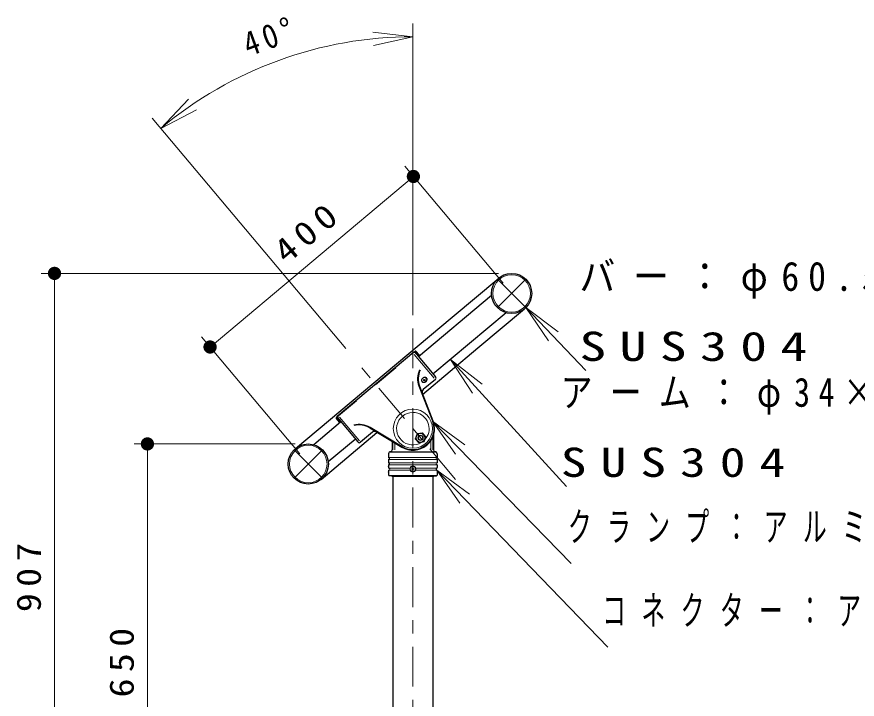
# Model space of a CAD drawing. Units: millimetres on the paper, with parts at other scales. Extents: x -365 to 0, y 0 to 257.
# Drawn here: x -120.9 to -57.6, y 102.1 to 153.6 of the extents above; entities that cross this region are included whole.
import ezdxf

# ---------------------------------------------------------------- set-up
doc = ezdxf.new("R2010")
doc.units = ezdxf.units.MM
doc.linetypes.add('USER2', pattern=[6, 3, -1, 1, -1])
doc.layers.add('1_20', color=7, linetype='Continuous', lineweight=13)
doc.styles.add('ＭＳ ゴシック', font='')
doc.styles.get('ＭＳ ゴシック').set_extended_font_data('MS Gothic')

# ---------------------------------------------------------------- blocks, each defined once
blk = doc.blocks.new('open_arrow')
at = {"color": 0, "linetype": 'Continuous', "lineweight": -2}
blk.add_lwpolyline([(7.5, 1.25), (0, 0), (7.5, -1.25)], dxfattribs=at)
blk = doc.blocks.new('filled_dot')
at = {"color": 0, "linetype": 'Continuous', "lineweight": -2, "const_width": 1.25}
blk.add_lwpolyline([(-0.625, 0, 1), (0.625, 0, 1)], format="xyb", close=True, dxfattribs=at)

msp = doc.modelspace()

# ---------------------------------------------------------------- linework, layer by layer
at = {"layer": '1_20'}
for p, q in [((-91.078, 131.08), (-91.078, 153.069)), ((-96.14, 128.556), (-110.713, 145.923)), ((-84.281, 133.481), (-91.681, 142.3)), ((-106.359, 128.678), (-91.039, 141.534)), ((-84.638, 134.227), (-119.078, 134.227)), ((-118.078, 88.872), (-118.078, 134.227)), ((-84.708, 133.784), (-82.569, 131.645)), ((-82.569, 133.784), (-84.708, 131.645)), ((-82.569, 131.645), (-78.038, 126.913)), ((-99.602, 120.625), (-107.002, 129.444)), ((-88.24, 127.744), (-79.495, 118.172)), ((-89.609, 123.092), (-79.151, 112.362)), ((-99.959, 121.372), (-112.078, 121.372)), ((-111.078, 88.872), (-111.078, 121.372)), ((-100.029, 120.929), (-97.89, 118.79)), ((-97.89, 120.929), (-100.029, 118.79)), ((-89.265, 119.406), (-76.399, 106.049))]:
    msp.add_line(p, q, dxfattribs=at)
at = {"layer": '1_20', "lineweight": 25}
for p, q in [((-88.121, 130.928), (-84.611, 133.874)), ((-85.143, 132.562), (-90.659, 127.933)), ((-84.05, 131.26), (-89.567, 126.631)), ((-86.176, 128.611), (-82.666, 131.556)), ((-99.932, 121.018), (-88.121, 130.928)), ((-90.36, 125.1), (-86.176, 128.611)), ((-90.998, 128.301), (-96.782, 123.448)), ((-90.928, 128.295), (-89.367, 126.435)), ((-89.385, 126.224), (-90.292, 125.463)), ((-96.52, 123.016), (-98.547, 121.314)), ((-96.788, 123.378), (-95.227, 121.518)), ((-97.987, 118.701), (-93.782, 122.229)), ((-94.11, 122.259), (-95.016, 121.499)), ((-95.427, 121.714), (-97.455, 120.012)), ((-92.591, 118.931), (-92.591, 88.872)), ((-89.566, 118.931), (-89.566, 88.872))]:
    msp.add_line(p, q, dxfattribs=at)
at = {"layer": '1_20', "color": 1, "linetype": 'USER2'}
for p, q in [((-91.078, 130.08), (-91.078, 62.189)), ((-87.864, 118.693), (-95.497, 127.79))]:
    msp.add_line(p, q, dxfattribs=at)
at = {"layer": '1_20', "color": 2}
for p, q in [((-90.979, 128.122), (-89.482, 126.338)), ((-90.866, 128.314), (-90.641, 128.046)), ((-92.37, 127.097), (-93.883, 125.827)), ((-92.435, 127.096), (-92.408, 127.065)), ((-92.397, 127.128), (-92.37, 127.097)), ((-90.27, 126.266), (-90.156, 126.131)), ((-90.626, 125.721), (-89.609, 123.092)), ((-95.319, 124.622), (-96.679, 123.481)), ((-95.384, 124.621), (-95.358, 124.59)), ((-95.346, 124.654), (-95.319, 124.622)), ((-96.818, 123.32), (-96.593, 123.052)), ((-96.609, 123.398), (-95.112, 121.614)), ((-94.306, 122.634), (-91.893, 121.176)), ((-90.763, 122.148), (-90.359, 122.219)), ((-90.359, 122.219), (-90.096, 121.905)), ((-92.587, 121.614), (-92.587, 120.921)), ((-90.903, 121.763), (-90.763, 122.148)), ((-90.903, 121.763), (-90.64, 121.449)), ((-90.53, 122.005), (-90.662, 121.893)), ((-90.632, 121.723), (-90.662, 121.893)), ((-90.47, 121.663), (-90.632, 121.723)), ((-90.367, 121.945), (-90.53, 122.005)), ((-90.337, 121.775), (-90.47, 121.663)), ((-90.337, 121.775), (-90.367, 121.945)), ((-90.236, 121.52), (-90.096, 121.905)), ((-89.718, 121.634), (-89.718, 120.921)), ((-89.569, 121.921), (-89.569, 120.921)), ((-92.438, 121.504), (-92.438, 120.921)), ((-90.64, 121.449), (-90.236, 121.52)), ((-92.903, 120.356), (-89.253, 120.356)), ((-92.903, 120.206), (-89.253, 120.206)), ((-92.903, 119.956), (-89.253, 119.956)), ((-92.903, 119.806), (-89.253, 119.806)), ((-91.29, 119.556), (-92.891, 119.556)), ((-91.29, 119.406), (-92.891, 119.406)), ((-91.141, 119.502), (-91.183, 119.502)), ((-91.183, 119.502), (-91.183, 119.46)), ((-91.141, 119.46), (-91.183, 119.46)), ((-91.057, 119.586), (-91.099, 119.586)), ((-91.099, 119.586), (-91.099, 119.544)), ((-91.099, 119.418), (-91.099, 119.376)), ((-91.057, 119.376), (-91.099, 119.376)), ((-91.057, 119.586), (-91.057, 119.544)), ((-91.057, 119.418), (-91.057, 119.376)), ((-90.973, 119.502), (-91.015, 119.502)), ((-90.973, 119.46), (-91.015, 119.46)), ((-90.973, 119.502), (-90.973, 119.46)), ((-90.866, 119.556), (-89.265, 119.556)), ((-90.866, 119.406), (-89.265, 119.406)), ((-92.882, 118.981), (-89.274, 118.981))]:
    msp.add_line(p, q, dxfattribs=at)
at = {"layer": '1_20', "color": 2, "lineweight": 25}
for p, q in [((-90.944, 128.314), (-90.898, 128.353)), ((-90.944, 128.314), (-90.655, 127.969)), ((-90.828, 128.347), (-90.603, 128.079)), ((-90.655, 127.969), (-90.609, 128.008)), ((-90.58, 125.739), (-89.563, 123.11)), ((-96.856, 123.288), (-96.631, 123.02)), ((-96.804, 123.397), (-96.85, 123.358)), ((-96.804, 123.397), (-96.515, 123.052)), ((-96.515, 123.052), (-96.561, 123.014)), ((-94.332, 122.591), (-91.919, 121.133)), ((-92.628, 121.643), (-92.628, 120.921)), ((-89.528, 122.036), (-89.528, 120.921)), ((-92.903, 120.638), (-92.903, 120.356)), ((-92.798, 120.781), (-89.358, 120.781)), ((-89.253, 120.638), (-89.253, 120.356)), ((-92.903, 120.206), (-92.903, 119.956)), ((-92.903, 119.806), (-92.903, 119.706)), ((-89.253, 120.206), (-89.253, 119.956)), ((-89.253, 119.806), (-89.253, 119.706)), ((-92.903, 119.256), (-92.903, 119.051)), ((-89.253, 119.256), (-89.253, 119.022)), ((-92.653, 118.931), (-92.863, 118.973)), ((-92.653, 118.931), (-89.503, 118.931)), ((-89.503, 118.931), (-89.293, 118.973))]:
    msp.add_line(p, q, dxfattribs=at)
at = {"layer": '1_20', "color": 2}
for points in [[(-90.333, 126.342), (-90.298, 126.368), (-90.258, 126.386), (-90.218, 126.398), (-90.176, 126.402), (-90.138, 126.399), (-90.101, 126.388), (-90.069, 126.369), (-90.042, 126.345), (-90.023, 126.314), (-90.01, 126.28), (-90.006, 126.241), (-90.009, 126.203), (-90.02, 126.163), (-90.039, 126.125), (-90.064, 126.089), (-90.096, 126.059), (-90.131, 126.033), (-90.171, 126.015), (-90.211, 126.002), (-90.253, 125.998), (-90.291, 126.002), (-90.328, 126.013), (-90.36, 126.031), (-90.387, 126.056), (-90.406, 126.087), (-90.419, 126.121), (-90.423, 126.159), (-90.42, 126.198), (-90.409, 126.238), (-90.39, 126.275), (-90.365, 126.311)], [(-90.328, 126.335), (-90.296, 126.358), (-90.261, 126.375), (-90.225, 126.386), (-90.188, 126.389), (-90.154, 126.386), (-90.121, 126.376), (-90.093, 126.36), (-90.069, 126.338), (-90.052, 126.311), (-90.04, 126.28), (-90.037, 126.246), (-90.039, 126.212), (-90.05, 126.176), (-90.066, 126.143), (-90.089, 126.111), (-90.117, 126.084), (-90.148, 126.061), (-90.184, 126.044), (-90.219, 126.034), (-90.256, 126.03), (-90.29, 126.033), (-90.324, 126.043), (-90.351, 126.059), (-90.375, 126.081), (-90.393, 126.109), (-90.404, 126.139), (-90.408, 126.173), (-90.405, 126.207), (-90.395, 126.243), (-90.378, 126.276), (-90.356, 126.308)]]:
    msp.add_lwpolyline(points, close=True, dxfattribs=at)
msp.add_lwpolyline([(-90.136, 126.263), (-90.137, 126.262), (-90.137, 126.261), (-90.139, 126.258), (-90.141, 126.256), (-90.144, 126.253), (-90.147, 126.25), (-90.152, 126.245), (-90.156, 126.241), (-90.162, 126.236), (-90.167, 126.231), (-90.174, 126.225), (-90.18, 126.219), (-90.187, 126.213), (-90.195, 126.207), (-90.202, 126.2), (-90.209, 126.194), (-90.217, 126.188), (-90.224, 126.182), (-90.231, 126.176), (-90.239, 126.17), (-90.245, 126.164), (-90.253, 126.159), (-90.258, 126.154), (-90.265, 126.15), (-90.269, 126.146), (-90.275, 126.143), (-90.278, 126.14), (-90.282, 126.138), (-90.285, 126.136), (-90.287, 126.135), (-90.289, 126.134), (-90.29, 126.134)], dxfattribs=at)
at = {"layer": '1_20', "lineweight": 25}
for centre in [(-83.638, 132.715), (-98.959, 119.859)]:
    msp.add_circle(centre, 1.512, dxfattribs=at)
at = {"layer": '1_20'}
for centre in [(-83.638, 132.715), (-98.959, 119.859)]:
    msp.add_circle(centre, 1.413, dxfattribs=at)
at = {"layer": '1_20', "color": 2}
for centre, radius in [((-91.078, 122.523), 1.475), ((-90.5, 121.834), 0.325), ((-90.5, 121.834), 0.2), ((-91.078, 119.481), 0.2)]:
    msp.add_circle(centre, radius, dxfattribs=at)
at = {"layer": '1_20'}
for centre, radius, start in [((-91.078, 122.523), 29.546, 90), ((-90.966, 128.263), 0.05, 40)]:
    msp.add_arc(centre, radius, start, 130, dxfattribs=at)
at = {"layer": '1_20', "color": 2}
for centre, radius, start, end in [((-90.979, 128.122), 0.15, 40, 130), ((-89.181, 126.28), 1.55, 154.34769, 201.14756), ((-96.583, 123.366), 0.15, 130, 220), ((-91.078, 122.523), 1.225, 72.24947, 302.17261), ((-91.078, 122.523), 1.225, 317.82898, 72.24943), ((-95.107, 121.307), 1.55, 58.85243, 105.65231), ((-91.078, 122.523), 1.575, 238.85244, 21.14756), ((-91.078, 119.481), 0.225, 19.47122, 160.52878), ((-93.196, 119.481), 1.907, 357.74583, 2.25418), ((-91.078, 119.481), 0.225, 199.47122, 340.52878), ((-91.141, 119.544), 0.0419, 270, 0.00001), ((-91.141, 119.418), 0.0419, 359.99999, 90), ((-91.015, 119.544), 0.0419, 180, 270), ((-91.015, 119.418), 0.0419, 90, 180), ((-88.961, 119.481), 1.907, 177.74583, 182.25417)]:
    msp.add_arc(centre, radius, start, end, dxfattribs=at)
at = {"layer": '1_20', "color": 2, "lineweight": 25}
for centre, radius, start, end in [((-90.866, 128.314), 0.05, 40, 130), ((-90.641, 128.046), 0.05, 310, 40), ((-89.181, 126.28), 1.5, 154.34768, 201.14756), ((-96.818, 123.32), 0.05, 130, 220), ((-96.593, 123.052), 0.05, 220, 310), ((-91.078, 122.523), 1.625, 238.85244, 21.14756), ((-95.107, 121.307), 1.5, 58.85244, 105.65231), ((-92.753, 120.638), 0.15, 91.71629, 180), ((-92.903, 120.281), 0.075, 270, 90), ((-92.762, 120.921), 0.134, 271.71632, 0), ((-89.395, 120.921), 0.134, 180, 268.28368), ((-89.403, 120.638), 0.15, 0, 88.28371), ((-89.253, 120.281), 0.075, 90, 270), ((-92.903, 119.881), 0.075, 270, 90), ((-94.714, 119.481), 1.825, 2.35529, 7.08188), ((-89.253, 119.881), 0.075, 90, 270), ((-87.442, 119.481), 1.825, 172.91812, 177.64472), ((-94.714, 119.481), 1.825, 352.91812, 357.64472), ((-92.901, 119.481), 0.0757, 277.93513, 82.06487), ((-89.255, 119.481), 0.0757, 97.93513, 262.06487), ((-87.442, 119.481), 1.825, 182.35528, 187.08188), ((-92.853, 119.022), 0.05, 180, 258.69002), ((-89.303, 119.022), 0.05, 281.30998, 0)]:
    msp.add_arc(centre, radius, start, end, dxfattribs=at)
at = {"layer": '1_20', "lineweight": 25}
for centre, radius, start, end in [((-89.482, 126.338), 0.15, 310, 40), ((-90.131, 125.272), 0.25, 130, 201.14756), ((-96.75, 123.41), 0.05, 130, 220), ((-93.949, 122.068), 0.25, 58.85244, 130), ((-95.112, 121.614), 0.15, 220, 310)]:
    msp.add_arc(centre, radius, start, end, dxfattribs=at)

# ---------------------------------------------------------------- block references
at = {"layer": '1_20', "xscale": 0.4, "yscale": 0.4}
for name, p, rotation in [('open_arrow', (-91.078, 152.069), 182.9), ('open_arrow', (-110.07, 145.157), 37.1), ('filled_dot', (-91.039, 141.534), 220), ('filled_dot', (-118.078, 134.227), 270), ('open_arrow', (-82.569, 131.645), 313.8), ('filled_dot', (-106.359, 128.678), 40), ('open_arrow', (-88.24, 127.744), 312.4), ('open_arrow', (-89.609, 123.092), 314.3), ('filled_dot', (-111.078, 121.372), 270), ('open_arrow', (-89.265, 119.406), 313.9)]:
    msp.add_blockref(name, p, dxfattribs=dict(at, rotation=rotation))

# ---------------------------------------------------------------- texts
at = {"layer": '1_20', "char_height": 1.833, "attachment_point": 8, "style": 'ＭＳ ゴシック'}
for s, insert, rotation in [('\\T1.33;\\W0.9;40°', (-101.525, 151.227), 20), ('\\T1.33;\\W1.15;400', (-98.386, 136.674), 40), ('\\T1.33;\\W1.15;907', (-119.078, 111.55), 90), ('\\T1.33;\\W1.15;650', (-112.078, 105.122), 90)]:
    msp.add_mtext(s, dxfattribs=dict(at, insert=insert, rotation=rotation))
at = {"layer": '1_20', "char_height": 2.199, "attachment_point": 4, "style": 'ＭＳ ゴシック'}
for s, insert in [('\\T1.5;\\W0.9;バー：φ60.5×2', (-78.533, 133.713)), ('\\T1.5;\\W1.35;SUS304', (-78.533, 128.713)), ('\\T1.54;\\W0.8;アーム：φ34×3', (-79.939, 124.972)), ('\\T1.54;\\W1.3;SUS304', (-79.939, 119.972)), ('\\T1.64;\\W0.6;クランプ：アルミ合金鋳物', (-79.405, 115.012)), ('\\T1.64;\\W0.6;コネクター：アルミ合金鋳物', (-76.815, 108.699))]:
    msp.add_mtext(s, dxfattribs=dict(at, insert=insert))

doc.saveas('drawing.dxf')
